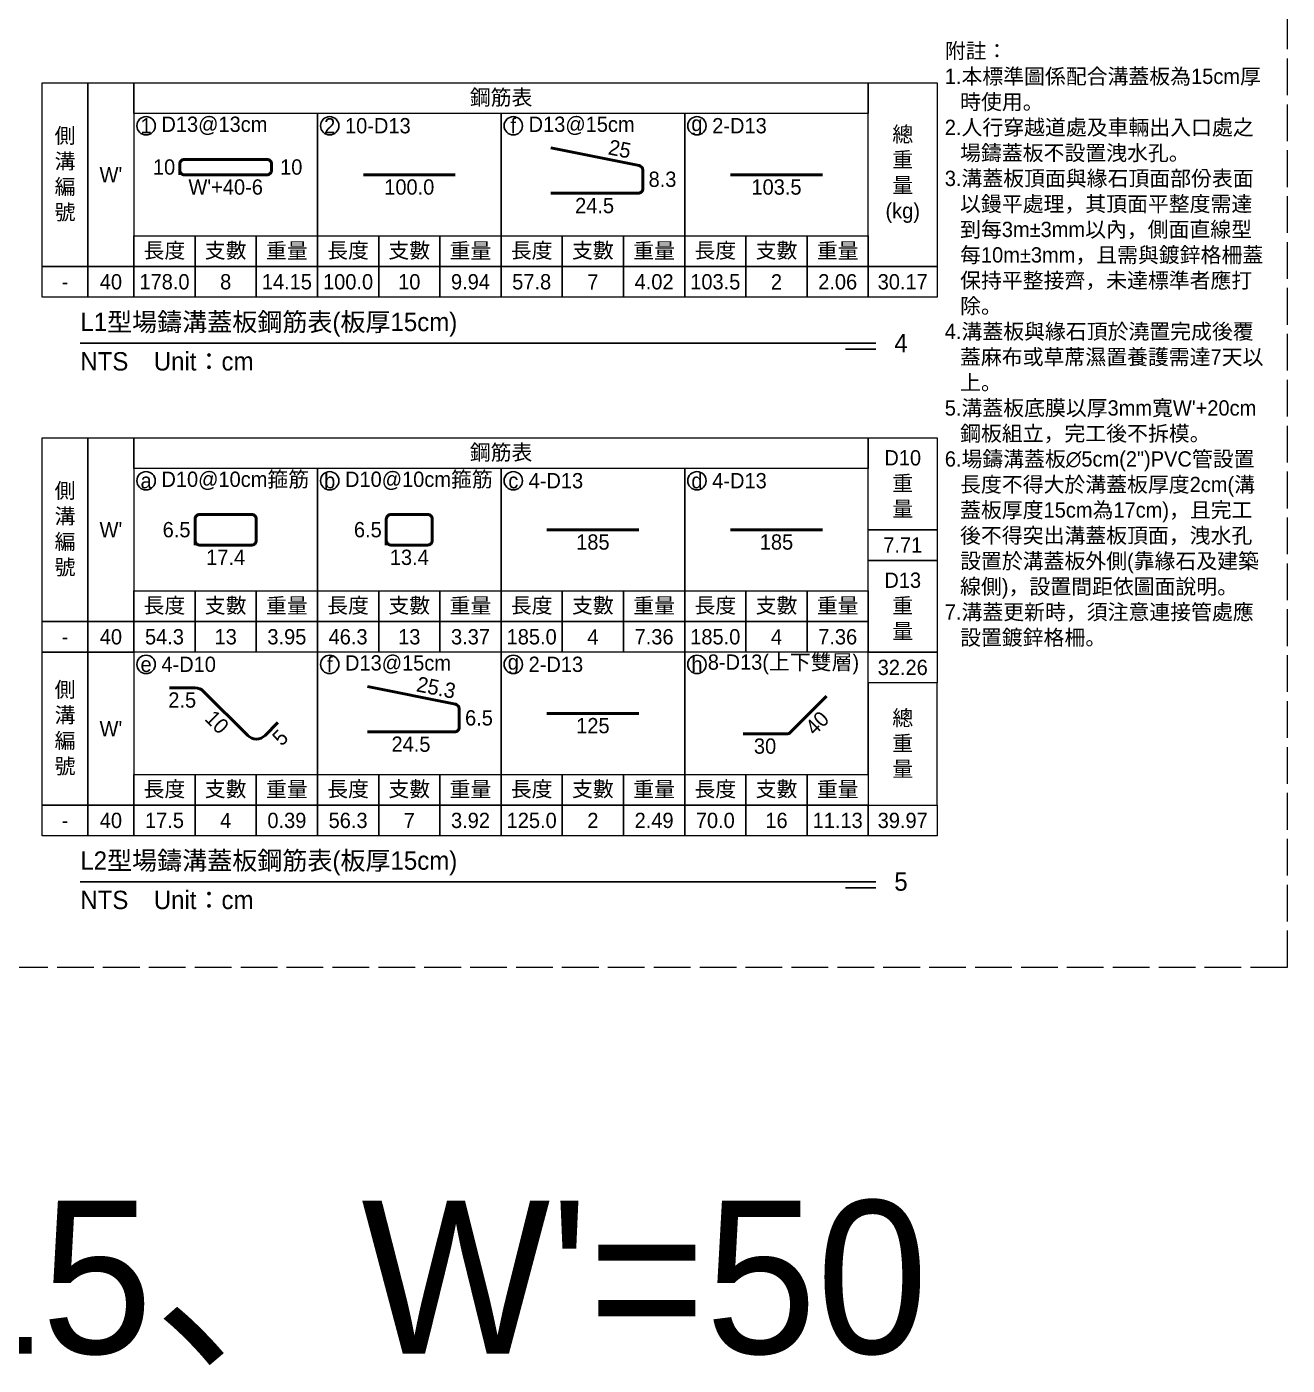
# Model space of a CAD drawing. Extents: x -2931 to 4779, y -2120 to 304.
# Drawn here: x -602.8 to -190.9, y -780.5 to -343.1 of the extents above; entities that cross this region are included whole.
import ezdxf

# ---------------------------------------------------------------- set-up
doc = ezdxf.new("R2010")
doc.units = 0
doc.header["$MEASUREMENT"] = 0
doc.linetypes.add('ACAD_ISO02W100', pattern=[15, 12, -3])
doc.layers.add('一、1.基本-圖框', color=7, linetype='Continuous', lineweight=20)
doc.layers.add('二、5.繪圖-鋼筋', color=60, linetype='Continuous', lineweight=50)
doc.layers.add('一、4.基本-隱藏', color=9, linetype='ACAD_ISO02W100', lineweight=20, plot=False)
doc.layers.add('三、1.文字-說明文字', color=2, linetype='Continuous')
doc.layers.add('三、3.文字-註解文字', color=2, linetype='Continuous')
doc.styles.add('次圖名(詳圖)', font='MS PGothic.ttf', dxfattribs={"height": 6})
doc.styles.add('註解文字', font='MS PGothic.ttf', dxfattribs={"height": 5})

msp = doc.modelspace()

# ---------------------------------------------------------------- linework, layer by layer
at = {"layer": '一、1.基本-圖框'}
for points in [[(-597.759, -361.464), (-582.759, -361.464), (-582.759, -421.464), (-597.759, -421.464)], [(-582.759, -361.464), (-567.759, -361.464), (-567.759, -421.464), (-582.759, -421.464)], [(-567.759, -361.464), (-327.759, -361.464), (-327.759, -371.464), (-567.759, -371.464)], [(-327.759, -361.464), (-305.259, -361.464), (-305.259, -421.464), (-327.759, -421.464)], [(-507.759, -371.464), (-567.759, -371.464), (-567.759, -411.464), (-507.759, -411.464)], [(-447.759, -371.464), (-507.759, -371.464), (-507.759, -411.464), (-447.759, -411.464)], [(-387.759, -371.464), (-447.759, -371.464), (-447.759, -411.464), (-387.759, -411.464)], [(-327.759, -371.464), (-387.759, -371.464), (-387.759, -411.464), (-327.759, -411.464)], [(-567.759, -411.464), (-547.759, -411.464), (-547.759, -421.464), (-567.759, -421.464)], [(-547.759, -411.464), (-527.759, -411.464), (-527.759, -421.464), (-547.759, -421.464)], [(-527.759, -411.464), (-507.759, -411.464), (-507.759, -421.464), (-527.759, -421.464)], [(-507.759, -411.464), (-487.759, -411.464), (-487.759, -421.464), (-507.759, -421.464)], [(-487.759, -411.464), (-467.759, -411.464), (-467.759, -421.464), (-487.759, -421.464)], [(-467.759, -411.464), (-447.759, -411.464), (-447.759, -421.464), (-467.759, -421.464)], [(-447.759, -411.464), (-427.759, -411.464), (-427.759, -421.464), (-447.759, -421.464)], [(-427.759, -411.464), (-407.759, -411.464), (-407.759, -421.464), (-427.759, -421.464)], [(-407.759, -411.464), (-387.759, -411.464), (-387.759, -421.464), (-407.759, -421.464)], [(-387.759, -411.464), (-367.759, -411.464), (-367.759, -421.464), (-387.759, -421.464)], [(-367.759, -411.464), (-347.759, -411.464), (-347.759, -421.464), (-367.759, -421.464)], [(-347.759, -411.464), (-327.759, -411.464), (-327.759, -421.464), (-347.759, -421.464)], [(-597.759, -421.464), (-582.759, -421.464), (-582.759, -431.464), (-597.759, -431.464)], [(-582.759, -421.464), (-567.759, -421.464), (-567.759, -431.464), (-582.759, -431.464)], [(-567.759, -421.464), (-547.759, -421.464), (-547.759, -431.464), (-567.759, -431.464)], [(-547.759, -421.464), (-527.759, -421.464), (-527.759, -431.464), (-547.759, -431.464)], [(-527.759, -421.464), (-507.759, -421.464), (-507.759, -431.464), (-527.759, -431.464)], [(-507.759, -421.464), (-487.759, -421.464), (-487.759, -431.464), (-507.759, -431.464)], [(-487.759, -421.464), (-467.759, -421.464), (-467.759, -431.464), (-487.759, -431.464)], [(-467.759, -421.464), (-447.759, -421.464), (-447.759, -431.464), (-467.759, -431.464)], [(-447.759, -421.464), (-427.759, -421.464), (-427.759, -431.464), (-447.759, -431.464)], [(-427.759, -421.464), (-407.759, -421.464), (-407.759, -431.464), (-427.759, -431.464)], [(-407.759, -421.464), (-387.759, -421.464), (-387.759, -431.464), (-407.759, -431.464)], [(-387.759, -421.464), (-367.759, -421.464), (-367.759, -431.464), (-387.759, -431.464)], [(-367.759, -421.464), (-347.759, -421.464), (-347.759, -431.464), (-367.759, -431.464)], [(-347.759, -421.464), (-327.759, -421.464), (-327.759, -431.464), (-347.759, -431.464)], [(-327.759, -421.464), (-305.259, -421.464), (-305.259, -431.464), (-327.759, -431.464)], [(-597.759, -477.464), (-582.759, -477.464), (-582.759, -537.464), (-597.759, -537.464)], [(-582.759, -477.464), (-567.759, -477.464), (-567.759, -537.464), (-582.759, -537.464)], [(-567.759, -477.464), (-327.759, -477.464), (-327.759, -487.464), (-567.759, -487.464)], [(-327.759, -477.464), (-305.259, -477.464), (-305.259, -507.464), (-327.759, -507.464)], [(-507.759, -487.464), (-567.759, -487.464), (-567.759, -527.464), (-507.759, -527.464)], [(-447.759, -487.464), (-507.759, -487.464), (-507.759, -527.464), (-447.759, -527.464)], [(-387.759, -487.464), (-447.759, -487.464), (-447.759, -527.464), (-387.759, -527.464)], [(-327.759, -487.464), (-387.759, -487.464), (-387.759, -527.464), (-327.759, -527.464)], [(-327.759, -507.464), (-305.259, -507.464), (-305.259, -517.464), (-327.759, -517.464)], [(-327.759, -517.464), (-305.259, -517.464), (-305.259, -547.464), (-327.759, -547.464)], [(-567.759, -527.464), (-547.759, -527.464), (-547.759, -537.464), (-567.759, -537.464)], [(-547.759, -527.464), (-527.759, -527.464), (-527.759, -537.464), (-547.759, -537.464)], [(-527.759, -527.464), (-507.759, -527.464), (-507.759, -537.464), (-527.759, -537.464)], [(-507.759, -527.464), (-487.759, -527.464), (-487.759, -537.464), (-507.759, -537.464)], [(-487.759, -527.464), (-467.759, -527.464), (-467.759, -537.464), (-487.759, -537.464)], [(-467.759, -527.464), (-447.759, -527.464), (-447.759, -537.464), (-467.759, -537.464)], [(-447.759, -527.464), (-427.759, -527.464), (-427.759, -537.464), (-447.759, -537.464)], [(-427.759, -527.464), (-407.759, -527.464), (-407.759, -537.464), (-427.759, -537.464)], [(-407.759, -527.464), (-387.759, -527.464), (-387.759, -537.464), (-407.759, -537.464)], [(-387.759, -527.464), (-367.759, -527.464), (-367.759, -537.464), (-387.759, -537.464)], [(-367.759, -527.464), (-347.759, -527.464), (-347.759, -537.464), (-367.759, -537.464)], [(-347.759, -527.464), (-327.759, -527.464), (-327.759, -537.464), (-347.759, -537.464)], [(-597.759, -537.464), (-582.759, -537.464), (-582.759, -547.464), (-597.759, -547.464)], [(-582.759, -537.464), (-567.759, -537.464), (-567.759, -547.464), (-582.759, -547.464)], [(-567.759, -537.464), (-547.759, -537.464), (-547.759, -547.464), (-567.759, -547.464)], [(-547.759, -537.464), (-527.759, -537.464), (-527.759, -547.464), (-547.759, -547.464)], [(-527.759, -537.464), (-507.759, -537.464), (-507.759, -547.464), (-527.759, -547.464)], [(-507.759, -537.464), (-487.759, -537.464), (-487.759, -547.464), (-507.759, -547.464)], [(-487.759, -537.464), (-467.759, -537.464), (-467.759, -547.464), (-487.759, -547.464)], [(-467.759, -537.464), (-447.759, -537.464), (-447.759, -547.464), (-467.759, -547.464)], [(-447.759, -537.464), (-427.759, -537.464), (-427.759, -547.464), (-447.759, -547.464)], [(-427.759, -537.464), (-407.759, -537.464), (-407.759, -547.464), (-427.759, -547.464)], [(-407.759, -537.464), (-387.759, -537.464), (-387.759, -547.464), (-407.759, -547.464)], [(-387.759, -537.464), (-367.759, -537.464), (-367.759, -547.464), (-387.759, -547.464)], [(-367.759, -537.464), (-347.759, -537.464), (-347.759, -547.464), (-367.759, -547.464)], [(-347.759, -537.464), (-327.759, -537.464), (-327.759, -547.464), (-347.759, -547.464)], [(-597.759, -547.464), (-582.759, -547.464), (-582.759, -597.464), (-597.759, -597.464)], [(-582.759, -547.464), (-567.759, -547.464), (-567.759, -597.464), (-582.759, -597.464)], [(-507.759, -547.464), (-567.759, -547.464), (-567.759, -587.464), (-507.759, -587.464)], [(-447.759, -547.464), (-507.759, -547.464), (-507.759, -587.464), (-447.759, -587.464)], [(-387.759, -547.464), (-447.759, -547.464), (-447.759, -587.464), (-387.759, -587.464)], [(-327.759, -547.464), (-387.759, -547.464), (-387.759, -587.464), (-327.759, -587.464)], [(-327.759, -547.464), (-305.259, -547.464), (-305.259, -557.464), (-327.759, -557.464)], [(-567.759, -587.464), (-547.759, -587.464), (-547.759, -597.464), (-567.759, -597.464)], [(-547.759, -587.464), (-527.759, -587.464), (-527.759, -597.464), (-547.759, -597.464)], [(-527.759, -587.464), (-507.759, -587.464), (-507.759, -597.464), (-527.759, -597.464)], [(-507.759, -587.464), (-487.759, -587.464), (-487.759, -597.464), (-507.759, -597.464)], [(-487.759, -587.464), (-467.759, -587.464), (-467.759, -597.464), (-487.759, -597.464)], [(-467.759, -587.464), (-447.759, -587.464), (-447.759, -597.464), (-467.759, -597.464)], [(-447.759, -587.464), (-427.759, -587.464), (-427.759, -597.464), (-447.759, -597.464)], [(-427.759, -587.464), (-407.759, -587.464), (-407.759, -597.464), (-427.759, -597.464)], [(-407.759, -587.464), (-387.759, -587.464), (-387.759, -597.464), (-407.759, -597.464)], [(-387.759, -587.464), (-367.759, -587.464), (-367.759, -597.464), (-387.759, -597.464)], [(-367.759, -587.464), (-347.759, -587.464), (-347.759, -597.464), (-367.759, -597.464)], [(-347.759, -587.464), (-327.759, -587.464), (-327.759, -597.464), (-347.759, -597.464)], [(-597.759, -597.464), (-582.759, -597.464), (-582.759, -607.464), (-597.759, -607.464)], [(-582.759, -597.464), (-567.759, -597.464), (-567.759, -607.464), (-582.759, -607.464)], [(-567.759, -597.464), (-547.759, -597.464), (-547.759, -607.464), (-567.759, -607.464)], [(-547.759, -597.464), (-527.759, -597.464), (-527.759, -607.464), (-547.759, -607.464)], [(-527.759, -597.464), (-507.759, -597.464), (-507.759, -607.464), (-527.759, -607.464)], [(-507.759, -597.464), (-487.759, -597.464), (-487.759, -607.464), (-507.759, -607.464)], [(-487.759, -597.464), (-467.759, -597.464), (-467.759, -607.464), (-487.759, -607.464)], [(-467.759, -597.464), (-447.759, -597.464), (-447.759, -607.464), (-467.759, -607.464)], [(-447.759, -597.464), (-427.759, -597.464), (-427.759, -607.464), (-447.759, -607.464)], [(-427.759, -597.464), (-407.759, -597.464), (-407.759, -607.464), (-427.759, -607.464)], [(-407.759, -597.464), (-387.759, -597.464), (-387.759, -607.464), (-407.759, -607.464)], [(-387.759, -597.464), (-367.759, -597.464), (-367.759, -607.464), (-387.759, -607.464)], [(-367.759, -597.464), (-347.759, -597.464), (-347.759, -607.464), (-367.759, -607.464)], [(-347.759, -597.464), (-327.759, -597.464), (-327.759, -607.464), (-347.759, -607.464)], [(-327.759, -597.464), (-305.259, -597.464), (-305.259, -607.464), (-327.759, -607.464)]]:
    msp.add_lwpolyline(points, close=True, dxfattribs=at)
at = {"layer": '一、1.基本-圖框', "linetype": 'Continuous'}
msp.add_lwpolyline([(-305.259, -557.464), (-327.759, -557.464), (-327.759, -597.464), (-305.259, -597.464)], close=True, dxfattribs=at)
at = {"layer": '一、4.基本-隱藏'}
msp.add_lwpolyline([(-970.855, -143.464), (-190.855, -143.464), (-190.855, -650.464), (-970.855, -650.464)], close=True, dxfattribs=at)
at = {"layer": '三、3.文字-註解文字'}
for points in [[(-585.259, -446.464), (-325.259, -446.464)], [(-325.259, -448.464), (-335.259, -448.464)], [(-585.259, -622.464), (-325.259, -622.464)], [(-325.259, -624.464), (-335.259, -624.464)]]:
    msp.add_lwpolyline(points, dxfattribs=at)
for centre in [(-563.759, -375.464), (-503.759, -375.464), (-443.759, -375.464), (-383.759, -375.464), (-563.759, -491.464), (-503.759, -491.464), (-443.759, -491.464), (-383.759, -491.464), (-563.759, -551.464), (-503.759, -551.464), (-443.759, -551.464), (-383.759, -551.464)]:
    msp.add_circle(centre, 3, dxfattribs=at)
at = {"layer": '二、5.繪圖-鋼筋'}
for points in [[(-431.456, -397.522), (-402.956, -397.522, 0.4142136), (-401.456, -396.022), (-401.456, -389.902, 0.3575108), (-402.662, -388.431), (-431.462, -382.671)], [(-470.259, -510.964, -0.4142136), (-471.759, -512.464), (-483.759, -512.464, -0.4142136), (-485.259, -510.964), (-485.259, -503.964, -0.4142136), (-483.759, -502.464), (-471.759, -502.464, -0.4142136), (-470.259, -503.964), (-470.259, -510.964)], [(-556.131, -559.093), (-547.787, -559.093, -0.1989124), (-544.959, -560.264), (-530.559, -574.664, 0.4142136), (-524.902, -574.664), (-520.66, -570.422)], [(-491.456, -573.522), (-462.956, -573.522, 0.4142136), (-461.456, -572.022), (-461.456, -565.902, 0.3575108), (-462.662, -564.431), (-491.462, -558.671)], [(-368.683, -574.146), (-354.305, -574.146, 0.1989124), (-353.244, -573.706), (-341.393, -561.856)]]:
    msp.add_lwpolyline(points, format="xyb", dxfattribs=at)
msp.add_lwpolyline([(-524.259, -391.464), (-551.259, -391.464, -0.4142136), (-552.759, -389.964), (-552.759, -387.964, -0.4142136), (-551.259, -386.464), (-524.259, -386.464, -0.4142136), (-522.759, -387.964), (-522.759, -389.964, -0.4142136)], format="xyb", close=True, dxfattribs=at)
at = {"layer": '二、5.繪圖-鋼筋', "linetype": 'Continuous'}
for points in [[(-552.759, -388.964), (-552.759, -391.464)], [(-547.759, -507.464), (-547.759, -512.464)], [(-485.259, -507.464), (-485.259, -512.464)]]:
    msp.add_lwpolyline(points, dxfattribs=at)
at = {"layer": '二、5.繪圖-鋼筋'}
for points in [[(-492.759, -391.464), (-462.759, -391.464)], [(-372.759, -391.464), (-342.759, -391.464)], [(-432.759, -507.464), (-402.759, -507.464)], [(-372.759, -507.464), (-342.759, -507.464)], [(-432.759, -567.464), (-402.759, -567.464)]]:
    msp.add_lwpolyline(points, dxfattribs=at)
at = {"layer": '二、5.繪圖-鋼筋', "linetype": 'Continuous'}
msp.add_lwpolyline([(-527.759, -503.964), (-527.759, -510.964, -0.4142136), (-529.259, -512.464), (-546.259, -512.464, -0.4142136), (-547.759, -510.964), (-547.759, -503.964, -0.4142136), (-546.259, -502.464), (-529.259, -502.464, -0.4142136)], format="xyb", close=True, dxfattribs=at)

# ---------------------------------------------------------------- texts
at = {"layer": '一、1.基本-圖框', "char_height": 5, "attachment_point": 5, "style": '註解文字'}
for s, width, insert in [('{\\fMS PGothic|b0|i0|c128|p34;鋼筋表}', 128.86758, (-447.759, -366.464)), ('側溝編號', 5, (-590.259, -391.464)), ('總{\\fMS PGothic|b0|i0|c128|p34;重量(kg)}', 5, (-316.509, -391.464)), ("W'", 17.80786, (-575.259, -391.464)), ('{\\fMS PGothic|b0|i0|c128|p34;長度}', 17.80786, (-557.759, -416.464)), ('支數', 17.80786, (-537.759, -416.464)), ('重量', 17.80786, (-517.759, -416.464)), ('{\\fMS PGothic|b0|i0|c128|p34;長度}', 17.80786, (-497.759, -416.464)), ('支數', 17.80786, (-477.759, -416.464)), ('重量', 17.80786, (-457.759, -416.464)), ('{\\fMS PGothic|b0|i0|c128|p34;長度}', 17.80786, (-437.759, -416.464)), ('支數', 17.80786, (-417.759, -416.464)), ('重量', 17.80786, (-397.759, -416.464)), ('{\\fMS PGothic|b0|i0|c128|p34;長度}', 17.80786, (-377.759, -416.464)), ('支數', 17.80786, (-357.759, -416.464)), ('重量', 17.80786, (-337.759, -416.464)), ('{\\fMS PGothic|b0|i0|c128|p34;鋼筋表}', 128.86758, (-447.759, -482.464)), ('{\\fMS PGothic|b0|i0|c128|p34;D10\\P重量}', 5, (-316.509, -492.464)), ('側溝編號', 5, (-590.259, -507.464)), ("W'", 17.80786, (-575.259, -507.464)), ('{\\fMS PGothic|b0|i0|c128|p34;D13\\P重量}', 5, (-316.509, -532.464)), ('{\\fMS PGothic|b0|i0|c128|p34;長度}', 17.80786, (-557.759, -532.464)), ('支數', 17.80786, (-537.759, -532.464)), ('重量', 17.80786, (-517.759, -532.464)), ('{\\fMS PGothic|b0|i0|c128|p34;長度}', 17.80786, (-497.759, -532.464)), ('支數', 17.80786, (-477.759, -532.464)), ('重量', 17.80786, (-457.759, -532.464)), ('{\\fMS PGothic|b0|i0|c128|p34;長度}', 17.80786, (-437.759, -532.464)), ('支數', 17.80786, (-417.759, -532.464)), ('重量', 17.80786, (-397.759, -532.464)), ('{\\fMS PGothic|b0|i0|c128|p34;長度}', 17.80786, (-377.759, -532.464)), ('支數', 17.80786, (-357.759, -532.464)), ('重量', 17.80786, (-337.759, -532.464)), ('側溝編號', 5, (-590.259, -572.464)), ('總重量', 5, (-316.509, -577.464)), ("W'", 17.80786, (-575.259, -572.464)), ('{\\fMS PGothic|b0|i0|c128|p34;長度}', 17.80786, (-557.759, -592.464)), ('支數', 17.80786, (-537.759, -592.464)), ('重量', 17.80786, (-517.759, -592.464)), ('{\\fMS PGothic|b0|i0|c128|p34;長度}', 17.80786, (-497.759, -592.464)), ('支數', 17.80786, (-477.759, -592.464)), ('重量', 17.80786, (-457.759, -592.464)), ('{\\fMS PGothic|b0|i0|c128|p34;長度}', 17.80786, (-437.759, -592.464)), ('支數', 17.80786, (-417.759, -592.464)), ('重量', 17.80786, (-397.759, -592.464)), ('{\\fMS PGothic|b0|i0|c128|p34;長度}', 17.80786, (-377.759, -592.464)), ('支數', 17.80786, (-357.759, -592.464)), ('重量', 17.80786, (-337.759, -592.464))]:
    msp.add_mtext_dynamic_manual_height_columns(s, width=width, gutter_width=30, heights=[0], dxfattribs=dict(at, insert=insert))
at = {"layer": '三、1.文字-說明文字', "insert": (-302.759, -348.464), "char_height": 5, "attachment_point": 1, "style": '註解文字'}
msp.add_mtext_dynamic_manual_height_columns('{\\fMS PGothic|b0|i0|c128|p34;附註：\\P\\pi-5,l5;1.本標準圖係配合溝蓋板為15cm厚時使用。\\P2.人行穿越道處及車輛出入口處之場鑄蓋板不設置洩水孔。\\P3.溝蓋板頂面與緣石頂面部份表面以鏝平處理，其頂面平整度需達到每3m±3mm以\\fPMingLiU|b0|i0|c136|p18;內\\fMS PGothic|b0|i0|c128|p34;，側面直線型每10m±3mm，且需與鍍鋅格柵蓋保持平整接齊，未達標準者應打除。\\P4.溝蓋板與緣石頂於澆置完成後覆蓋麻布或草蓆濕置養護需達7天以上。\\P5.溝蓋板底膜以厚3mm寬W\'+20cm鋼板組立，完工後不拆模。\\P6.場鑄溝蓋板∅5cm(2")PVC管設置長度不得大於溝蓋板厚度2cm(溝蓋板厚度15cm為17cm)，且完工後不得突出溝蓋板頂面，洩水孔設置於溝蓋板外側(靠緣石及建築線側)，設置間距依圖面\\fPMingLiU|b0|i0|c136|p18;說\\fMS PGothic|b0|i0|c128|p34;明。\\P7.溝蓋更新時，須注意連接管處應設置鍍鋅格柵。}', width=105.64408, gutter_width=30, heights=[0], dxfattribs=at)
at = {"layer": '三、3.文字-註解文字'}
for s, width, gutter_width, insert, char_height, attachment_point, style in [('1', 8.38231, 30, (-563.759, -375.464), 5, 5, '註解文字'), ('{\\fMS PGothic|b0|i0|c128|p34;D13@1}3{\\fMS PGothic|b0|i0|c128|p34;cm}', 6.06582, 30, (-558.759, -375.464), 5, 4, '註解文字'), ('2', 8.38231, 30, (-503.759, -375.464), 5, 5, '註解文字'), ('10{\\fMS PGothic|b0|i0|c128|p34;-D13}', 6.06582, 30, (-498.759, -375.464), 5, 4, '註解文字'), ('f', 8.38231, 30, (-443.759, -375.464), 5, 5, '註解文字'), ('D13@15cm', 6.06582, 30, (-438.759, -375.464), 5, 4, '註解文字'), ('g', 8.38231, 30, (-383.759, -375.464), 5, 5, '註解文字'), ('2-D13', 6.06582, 30, (-378.759, -375.464), 5, 4, '註解文字'), ('{\\fMS PGothic|b0|i0|c128|p34;10}', 8.83098, 25, (-554.259, -388.964), 5, 6, '註解文字'), ('\\pi1.29049;{\\fMS PGothic|b0|i0|c128|p34;10}', 8.83098, 25, (-521.259, -388.964), 5, 4, '註解文字'), ("{\\fMS PGothic|b0|i0|c128|p34;W'+40-6}", 5.41119, 25, (-537.759, -392.964), 5, 2, '註解文字'), ('{\\fMS PGothic|b0|i0|c128|p34;100.0}', 5.41119, 25, (-477.759, -392.964), 5, 2, '註解文字'), ('\\pi0.3956;{\\fMS PGothic|b0|i0|c128|p34;8.3}', 8.83098, 25, (-399.956, -392.962), 5, 4, '註解文字'), ('{\\fMS PGothic|b0|i0|c128|p34;103.5}', 5.41119, 25, (-357.759, -392.964), 5, 2, '註解文字'), ('{\\fMS PGothic|b0|i0|c128|p34;24.5}', 5.41119, 25, (-417.206, -399.022), 5, 2, '註解文字'), ('40', 9.06048, 30, (-575.259, -426.464), 5, 5, '註解文字'), ('178.0', 9.06048, 30, (-557.759, -426.464), 5, 5, '註解文字'), ('8', 9.06048, 30, (-537.759, -426.464), 5, 5, '註解文字'), ('14.15', 9.06048, 30, (-517.759, -426.464), 5, 5, '註解文字'), ('100.0', 9.06048, 30, (-497.759, -426.464), 5, 5, '註解文字'), ('10', 9.06048, 30, (-477.759, -426.464), 5, 5, '註解文字'), ('9.94', 9.06048, 30, (-457.759, -426.464), 5, 5, '註解文字'), ('57.8', 9.06048, 30, (-437.759, -426.464), 5, 5, '註解文字'), ('7', 9.06048, 30, (-417.759, -426.464), 5, 5, '註解文字'), ('4.02', 9.06048, 30, (-397.759, -426.464), 5, 5, '註解文字'), ('103.5', 9.06048, 30, (-377.759, -426.464), 5, 5, '註解文字'), ('2', 9.06048, 30, (-357.759, -426.464), 5, 5, '註解文字'), ('2.06', 9.06048, 30, (-337.759, -426.464), 5, 5, '註解文字'), ('30.17', 9.06048, 30, (-316.509, -426.464), 5, 5, '註解文字'), ('-', 9.06048, 30, (-590.259, -426.464), 5, 5, '註解文字'), ('{\\fMS PGothic|b0|i0|c128|p34;L1型場鑄溝蓋板鋼筋表(板厚1}5{\\fMS PGothic|b0|i0|c128|p34;cm)}', 215.37549, 15, (-585.259, -440.464), 6, 4, '次圖名(詳圖)'), ('4', 3, 15, (-319.259, -446.464), 6, 4, '次圖名(詳圖)'), ('NTS{\\fMS PGothic|b0|i0|c128|p34;^IUnit：cm}', 136.03259, 15, (-585.259, -452.464), 6, 4, '次圖名(詳圖)'), ('{\\fMS PGothic|b0|i0|c128|p34;D10@10cm}箍筋', 47.56963, 30, (-558.759, -491.464), 5, 4, '註解文字'), ('b', 8.38231, 30, (-503.759, -491.464), 5, 5, '註解文字'), ('{\\fMS PGothic|b0|i0|c128|p34;D10@10cm}箍筋', 48.34498, 30, (-498.759, -491.464), 5, 4, '註解文字'), ('4{\\fMS PGothic|b0|i0|c128|p34;-D13}', 6.06582, 30, (-438.759, -491.464), 5, 4, '註解文字'), ('d', 8.38231, 30, (-383.759, -491.464), 5, 5, '註解文字'), ('4{\\fMS PGothic|b0|i0|c128|p34;-D13}', 6.06582, 30, (-378.759, -491.464), 5, 4, '註解文字'), ('a', 8.38231, 30, (-563.759, -491.464), 5, 5, '註解文字'), ('c', 8.38231, 30, (-443.759, -491.464), 5, 5, '註解文字'), ('{\\fMS PGothic|b0|i0|c128|p34;6.5}', 8.83098, 25, (-549.259, -507.464), 5, 6, '註解文字'), ('{\\fMS PGothic|b0|i0|c128|p34;6.5}', 8.83098, 25, (-486.759, -507.464), 5, 6, '註解文字'), ('{\\fMS PGothic|b0|i0|c128|p34;185}', 5.41119, 25, (-417.759, -508.964), 5, 2, '註解文字'), ('{\\fMS PGothic|b0|i0|c128|p34;185}', 5.41119, 25, (-357.759, -508.964), 5, 2, '註解文字'), ('7.71', 9.06048, 30, (-316.509, -512.464), 5, 5, '註解文字'), ('{\\fMS PGothic|b0|i0|c128|p34;17.4}', 5.41119, 25, (-537.759, -513.964), 5, 2, '註解文字'), ('{\\fMS PGothic|b0|i0|c128|p34;13.4}', 5.41119, 25, (-477.759, -513.964), 5, 2, '註解文字'), ('40', 9.06048, 30, (-575.259, -542.464), 5, 5, '註解文字'), ('54.3', 9.06048, 30, (-557.759, -542.464), 5, 5, '註解文字'), ('13', 9.06048, 30, (-537.759, -542.464), 5, 5, '註解文字'), ('3.95', 9.06048, 30, (-517.759, -542.464), 5, 5, '註解文字'), ('46.3', 9.06048, 30, (-497.759, -542.464), 5, 5, '註解文字'), ('13', 9.06048, 30, (-477.759, -542.464), 5, 5, '註解文字'), ('3.37', 9.06048, 30, (-457.759, -542.464), 5, 5, '註解文字'), ('185.0', 9.06048, 30, (-437.759, -542.464), 5, 5, '註解文字'), ('4', 9.06048, 30, (-417.759, -542.464), 5, 5, '註解文字'), ('7.36', 9.06048, 30, (-397.759, -542.464), 5, 5, '註解文字'), ('185.0', 9.06048, 30, (-377.759, -542.464), 5, 5, '註解文字'), ('4', 9.06048, 30, (-357.759, -542.464), 5, 5, '註解文字'), ('7.36', 9.06048, 30, (-337.759, -542.464), 5, 5, '註解文字'), ('-', 9.06048, 30, (-590.259, -542.464), 5, 5, '註解文字'), ('e', 8.38231, 30, (-563.759, -551.464), 5, 5, '註解文字'), ('4-D10', 6.06582, 30, (-558.759, -551.464), 5, 4, '註解文字'), ('f', 8.38231, 30, (-503.759, -551.464), 5, 5, '註解文字'), ('{\\fMS PGothic|b0|i0|c128|p34;D13@1}5{\\fMS PGothic|b0|i0|c128|p34;cm}', 6.06582, 30, (-498.759, -551.464), 5, 4, '註解文字'), ('g', 8.38231, 30, (-443.759, -551.464), 5, 5, '註解文字'), ('2-D13', 6.06582, 30, (-438.759, -551.464), 5, 4, '註解文字'), ('h', 8.38231, 30, (-383.759, -551.464), 5, 5, '註解文字'), ('{\\fMS PGothic|b0|i0|c128|p34;8-D13(}上下雙{\\fMS PGothic|b0|i0|c128|p34;層)}', 52.84713, 30, (-380.211, -551.464), 5, 4, '註解文字'), ('32.26', 9.06048, 30, (-316.509, -552.464), 5, 5, '註解文字'), ('{\\fMS PGothic|b0|i0|c128|p34;2.5}', 5.41119, 25, (-551.959, -560.593), 5, 2, '註解文字'), ('\\pi0.42401;{\\fMS PGothic|b0|i0|c128|p34;6.5}', 8.83098, 25, (-459.956, -568.962), 5, 4, '註解文字'), ('{\\fMS PGothic|b0|i0|c128|p34;125}', 5.41119, 25, (-417.759, -568.964), 5, 2, '註解文字'), ('{\\fMS PGothic|b0|i0|c128|p34;24.5}', 5.41119, 25, (-477.206, -575.022), 5, 2, '註解文字'), ('{\\fMS PGothic|b0|i0|c128|p34;30}', 5.41119, 25, (-361.494, -575.646), 5, 2, '註解文字'), ('-', 9.06048, 30, (-590.259, -602.464), 5, 5, '註解文字'), ('40', 9.06048, 30, (-575.259, -602.464), 5, 5, '註解文字'), ('17.5', 9.06048, 30, (-557.759, -602.464), 5, 5, '註解文字'), ('4', 9.06048, 30, (-537.759, -602.464), 5, 5, '註解文字'), ('0.39', 9.06048, 30, (-517.759, -602.464), 5, 5, '註解文字'), ('56.3', 9.06048, 30, (-497.759, -602.464), 5, 5, '註解文字'), ('7', 9.06048, 30, (-477.759, -602.464), 5, 5, '註解文字'), ('3.92', 9.06048, 30, (-457.759, -602.464), 5, 5, '註解文字'), ('125.0', 9.06048, 30, (-437.759, -602.464), 5, 5, '註解文字'), ('2', 9.06048, 30, (-417.759, -602.464), 5, 5, '註解文字'), ('2.49', 9.06048, 30, (-397.759, -602.464), 5, 5, '註解文字'), ('70.0', 9.06048, 30, (-377.759, -602.464), 5, 5, '註解文字'), ('16', 9.06048, 30, (-357.759, -602.464), 5, 5, '註解文字'), ('11.13', 9.06048, 30, (-337.759, -602.464), 5, 5, '註解文字'), ('39.97', 9.06048, 30, (-316.509, -602.464), 5, 5, '註解文字'), ('{\\fMS PGothic|b0|i0|c128|p34;L2型場鑄溝蓋板鋼筋表(板厚1}5{\\fMS PGothic|b0|i0|c128|p34;cm)}', 215.37549, 15, (-585.259, -616.464), 6, 4, '次圖名(詳圖)'), ('5', 3, 15, (-319.259, -622.464), 6, 4, '次圖名(詳圖)'), ('NTS{\\fMS PGothic|b0|i0|c128|p34;^IUnit：cm}', 136.03259, 15, (-585.259, -628.464), 6, 4, '次圖名(詳圖)'), ("{\\fMS PGothic|b0|i0|c128|p34;L型  T=15、W}'{\\fMS PGothic|b0|i0|c128|p34;=}5{\\fMS PGothic|b0|i0|c128|p34;0}", 618.7081, 25, (-580.855, -780.464), 50, 8, '註解文字')]:
    msp.add_mtext_dynamic_manual_height_columns(s, width=width, gutter_width=gutter_width, heights=[0], dxfattribs=dict(at, insert=insert, char_height=char_height, attachment_point=attachment_point, style=style))
at = {"layer": '三、3.文字-註解文字', "char_height": 5, "style": '註解文字'}
for s, insert, attachment_point, rotation in [('{\\fMS PGothic|b0|i0|c128|p34;25}', (-409.471, -385.539), 8, 348.63952), ('{\\fMS PGothic|b0|i0|c128|p34;25.3}', (-469.471, -561.539), 8, 348.63952), ('{\\fMS PGothic|b0|i0|c128|p34;10}', (-538.82, -568.525), 2, 314.93188), ('{\\fMS PGothic|b0|i0|c128|p34;40}', (-346.258, -568.842), 2, 45.18682), ('{\\fMS PGothic|b0|i0|c128|p34;5}', (-521.72, -573.604), 2, 45.41649)]:
    msp.add_mtext_dynamic_manual_height_columns(s, width=5.41119, gutter_width=25, heights=[0], dxfattribs=dict(at, insert=insert, attachment_point=attachment_point, rotation=rotation))

doc.saveas('drawing.dxf')
